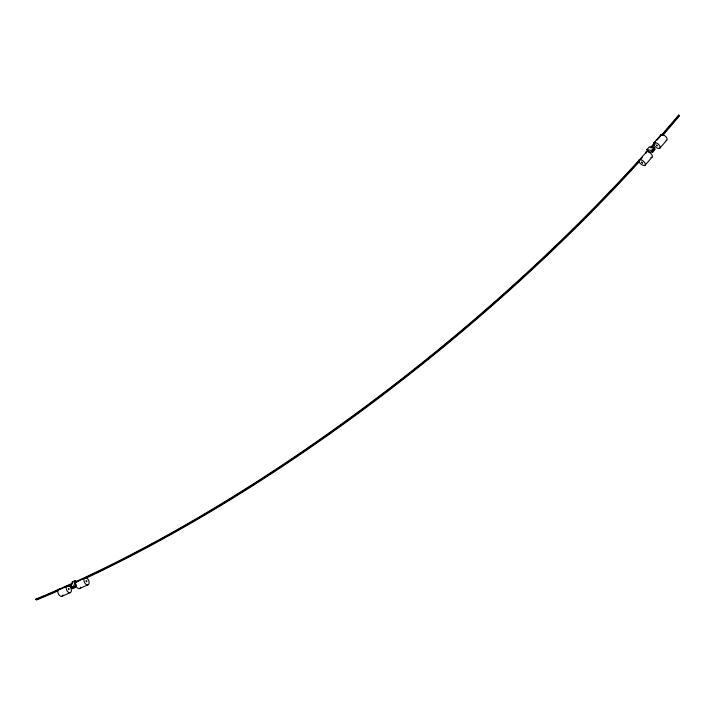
<?xml version="1.0" encoding="UTF-8"?>
<svg xmlns="http://www.w3.org/2000/svg" width="715" height="715" viewBox="0 0 715 715"><rect width="100%" height="100%" fill="white"/><g stroke="black" fill="none" stroke-linecap="round" stroke-linejoin="round"><path stroke-width="1.07" d="M678.535 115.088L678.544 115.249A1.636 0.831 40.7 0 0 678.687 115.607L679.187 115.884A2.029 1.019 41.2 0 0 678.955 115.455L678.615 115.07A727.897 262.53 -39.2 0 1 657.022 140.14M36.277 599.322A1.546 0.983 66.2 0 0 35.965 599.107L36.018 599.554A1.913 1.224 66.5 0 0 36.385 599.849L36.286 599.313M76.174 584.664L75.495 587.435L72.465 588.767L70.874 587.417L73.904 586.086L75.272 580.544L76.854 581.894M70.874 587.417L72.26 581.876L75.272 580.544M73.877 587.426L73.028 586.997M653.456 150.454L652.965 149.596M652.178 151.517L654.708 148.595M645.913 153.376A4.031 1.931 40.7 0 1 647.844 151.607L652.616 152.268L655.146 149.355L654.073 147.487L649.309 146.87L646.78 149.784L647.853 151.643A4.031 1.931 40.7 0 1 652.026 155.101A4.031 1.931 40.7 0 1 650.82 157.47M644.993 165.326A4.04 1.904 40.7 0 0 641.954 160.169A4.04 1.904 40.7 0 0 639.273 162.18A4.04 1.904 40.7 0 0 644.993 165.326L651.991 157.246M659.775 148.264A4.022 1.957 40.7 0 0 656.79 143.08A4.022 1.957 40.7 0 0 654.046 145.172A4.022 1.957 40.7 0 0 659.775 148.264L666.72 140.247M653.957 142.75L660.919 134.733M646.78 149.784L651.544 150.4L654.073 147.487M36.778 599.099L36.233 599.501A727.7 262.655 -39.2 0 0 72.108 583.949M71.822 588.222L74.852 586.89M61.74 596.355L70.052 592.708A3.825 2.36 66.6 0 0 70.177 586.863A3.825 2.36 66.6 0 0 66.146 587.775A3.825 2.36 66.6 0 0 70.052 592.708M79.392 588.624L87.811 584.933A3.852 2.324 66.6 0 0 87.882 579.07A3.852 2.324 66.6 0 0 83.914 579.954A3.852 2.324 66.6 0 0 87.811 584.933M656.727 145.824C658.39 146.647 656.254 144.019 656.397 145.449M72.26 581.876L72.984 582.493M73.904 586.086L75.495 587.435M651.544 150.4L652.616 152.268M655.548 141.811A727.897 262.53 -39.2 0 1 650.328 147.692M648.085 150.204A727.897 262.53 -39.2 0 1 74.682 582.198M72.653 583.118A727.897 262.53 -39.2 0 1 35.75 599.152M679.214 116.188A727.548 262.807 -39.2 0 1 662.769 135.385M655.423 143.76A727.548 262.807 -39.2 0 1 651.696 147.96M639.594 161.393A727.548 262.807 -39.2 0 1 85.863 578.238M71.572 584.825A727.548 262.807 -39.2 0 1 67.505 586.658M57.459 591.099A727.548 262.807 -39.2 0 1 36.706 599.912M678.893 115.624A727.7 262.655 -39.2 0 1 662.448 134.813M654.35 144.037A727.7 262.655 -39.2 0 1 651.365 147.388M642.311 157.479A727.7 262.655 -39.2 0 1 75.155 582.555M80.652 587.203A3.834 2.342 66.6 0 1 77.604 588.105A3.834 2.342 66.6 0 1 75.504 583.36A3.834 2.342 66.6 0 1 78.194 581.644M62.303 596.096A3.816 2.377 66.6 0 1 58.004 592.824A3.816 2.377 66.6 0 1 60.578 589.401M63.027 594.925A3.816 2.377 66.6 0 1 62.741 595.604M660.517 135.725A4.022 1.984 40.6 0 1 665.03 135.904A4.022 1.984 40.6 0 1 666.21 140.471M86.122 580.955C86.444 583.288 87.614 580.24 86.122 580.955M68.372 588.758C68.694 591.091 69.891 588.034 68.372 588.758M641.534 162.171L642.553 163.029L641.534 162.171"/></g></svg>
